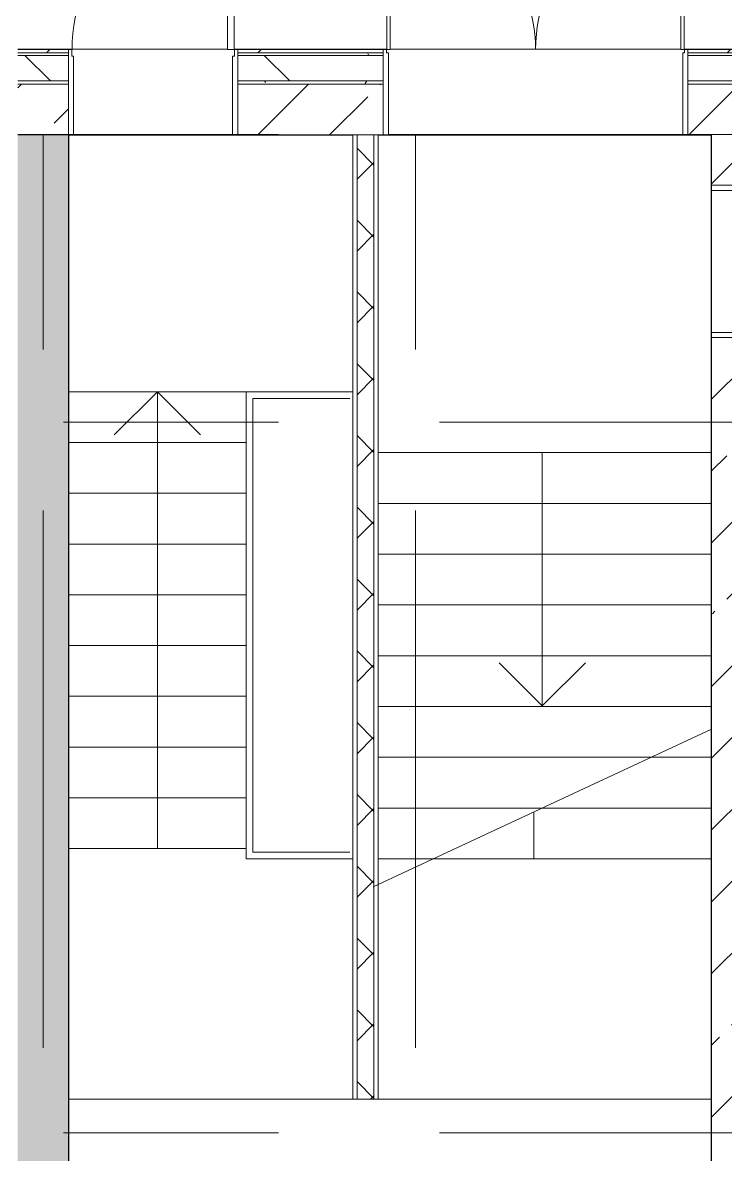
# Model space of a CAD drawing. Header units: millimetres. Extents: x 46431 to 216095, y -43515 to 31605.
# Drawn here: x 104211 to 108363, y 19390 to 26078 of the extents above; entities that cross this region are included whole.
import ezdxf

# ---------------------------------------------------------------- set-up
doc = ezdxf.new("R2010")
doc.units = ezdxf.units.MM
doc.linetypes.add('Осевые', pattern=[6350, 1270, -952.5, 3175, -952.5])
for name, color, linetype, lineweight in [('Двери', 7, 'Continuous', 9), ('Каркас_Импост', 7, 'Continuous', 9), ('Контуры', 7, 'Continuous', 9), ('Линии подступенков-1', 7, 'Continuous', 9), ('Линии свеса', 7, 'Continuous', 9), ('Марки вырезов', 7, 'Continuous', 9), ('Обобщенные модели', 7, 'Continuous', 9), ('Общие ребра', 7, 'Continuous', 9), ('Ограждение', 7, 'Continuous', 9), ('Оси-2', 7, 'Осевые', 9), ('Панель', 7, 'Continuous', 9), ('Перекрытия', 7, 'Continuous', 9), ('Поручни', 7, 'Continuous', 9), ('Стены', 7, 'Continuous', 9), ('Стены-1', 7, 'Continuous', 18), ('Фундамент несущей конструкции', 7, 'Continuous', 9), ('Черная _1 сплошная', 7, 'Continuous', 9), ('Черная _2 сплошная', 7, 'Continuous', 9), ('Штриховка разреза-3', 7, 'Continuous', 9)]:
    doc.layers.add(name, color=color, linetype=linetype, lineweight=lineweight)
pattern_1 = [(45, (0, 0), (-424.264, 424.264), [600, -100, 20, -100]), (45, (0, 424), (-424.264, 424.264), [])]
pattern_2 = [(45, (0, 0), (-212.132, 212.132), []), (135, (0, 0), (-212.132, -212.132), [])]
pattern_3 = [(0, (0, 0), (812.8, 203.2), [67.056, -542.544, 67.056, -542.544, -3251.2]), (0, (0, 0), (812.8, 203.2), [-1219.2, 67.056, -1152.144, 67.056, -542.544, -1422.4]), (0, (0, 0), (812.8, 203.2), [-3048, 67.056, -339.344, 67.056, -948.944]), (120, (304.8, 101.6), (-582.37636, 602.30545), [67.056, -542.544, 67.056, -542.544, -3251.2]), (120, (304.8, 101.6), (-582.37636, 602.30545), [-1219.2, 67.056, -1152.144, 67.056, -542.544, -1422.4]), (120, (304.8, 101.6), (-582.37636, 602.30545), [-3048, 67.056, -339.344, 67.056, -948.944]), (240, (406.4, 508), (-230.42364, -805.50545), [67.056, -542.544, 67.056, -542.544, -3251.2]), (240, (406.4, 508), (-230.42364, -805.50545), [-1219.2, 67.056, -1152.144, 67.056, -542.544, -1422.4]), (240, (406.4, 508), (-230.42364, -805.50545), [-3048, 67.056, -339.344, 67.056, -948.944])]

# ---------------------------------------------------------------- blocks, each defined once
blk = doc.blocks.new('Стена наружная на отм_-10_450 - Стена наружная на отм_-10_450-507337-План 1-го этажа на отм_ -6_000')
at = {"layer": 'Фундамент несущей конструкции'}
for p, q in [((104511.6, 25417.1), (105451.7, 25417.1)), ((106371.6, 25417.1), (108111.7, 25417.1))]:
    blk.add_line(p, q, dxfattribs=at)
blk = doc.blocks.new('Дверь - Однопольная - ДВ1__21х9-6241782-План 1-го этажа на отм_ -6_000')
at = {"layer": 'Двери'}
for p, q in [((-429, -100), (-389, -100)), ((-429, -958), (-429, -100)), ((-389, -100), (-389, -958)), ((-389, -958), (-429, -958))]:
    blk.add_line(p, q, dxfattribs=at)
blk.add_arc((-429, -100), 858, 270, 0, dxfattribs=at)
at = {"layer": 'Каркас_Импост'}
for p, q in [((-450, 100), (-420, 100)), ((-450, -100), (-450, 100)), ((-420, 100), (-420, -60)), ((420, 100), (450, 100)), ((420, -60), (420, 100)), ((450, 100), (450, -100)), ((-430, -60), (-430, -100)), ((-420, -60), (-430, -60)), ((430, -60), (420, -60)), ((430, -100), (430, -60)), ((-430, -100), (-450, -100)), ((450, -100), (430, -100))]:
    blk.add_line(p, q, dxfattribs=at)
at = {"layer": 'Панель'}
for p, q in [((-389, -100), (-429, -100)), ((-429, -100), (-429, -958)), ((-389, -958), (-389, -100)), ((-429, -958), (-389, -958))]:
    blk.add_line(p, q, dxfattribs=at)
blk = doc.blocks.new('Ступени 3шт5 - Ступени 3шт-1224273-План 1-го этажа на отм_ -6_000')
at = {"layer": 'Обобщенные модели'}
for p, q in [((103411.6, 27437.1), (103711.6, 27437.1)), ((103411.6, 27437.1), (103411.6, 27237.1)), ((103711.6, 27437.1), (104011.6, 27437.1)), ((104011.6, 27437.1), (104361.6, 27437.1)), ((104011.6, 27437.1), (104011.6, 27237.1)), ((104011.6, 27237.1), (104011.6, 27437.1)), ((103711.6, 27386.1), (103711.6, 27237.1)), ((103711.6, 27386.1), (103711.6, 27237.1)), ((103711.6, 27237.1), (103411.6, 27237.1)), ((103411.6, 27237.1), (103711.6, 27237.1)), ((103411.6, 27237.1), (103411.6, 25922.1)), ((104011.6, 27237.1), (103711.6, 27237.1)), ((103711.6, 27237.1), (104011.6, 27237.1)), ((103711.6, 27237.1), (103711.6, 25921.8)), ((103711.6, 27237.1), (103711.6, 25921.8)), ((104011.6, 27237.1), (104011.6, 25922.1)), ((104011.6, 25922.1), (104011.6, 27237.1))]:
    blk.add_line(p, q, dxfattribs=at)
blk = doc.blocks.new('Дверь - Двупольная_наруж_остекленная_с антипаникой - ДН4_21-18-8172141-План 1-го этажа на отм_ -6_000')
at = {"layer": 'Двери'}
for p, q in [((-859, 1131.2), (-879, 1131.2)), ((-879, 1131.2), (-879, 252.2)), ((-859, 252.2), (-859, 1131.2)), ((859, 252.2), (859, 1131.2)), ((859, 1131.2), (879, 1131.2)), ((879, 1131.2), (879, 252.2)), ((-879, 252.2), (-859, 252.2)), ((879, 252.2), (859, 252.2))]:
    blk.add_line(p, q, dxfattribs=at)
for centre, start, end in [((-879, 252.2), 360, 90), ((879, 252.2), 90, 180)]:
    blk.add_arc(centre, 879, start, end, dxfattribs=at)
at = {"layer": 'Каркас_Импост'}
for p, q in [((-880, 252.5), (-900, 252.5)), ((-900, 252.5), (-900, -252.5)), ((-880, 232.5), (-880, 252.5)), ((-870, 232.5), (-880, 232.5)), ((-870, -252.5), (-870, 232.5)), ((880, 232.5), (870, 232.5)), ((870, 232.5), (870, -252.5)), ((900, 252.5), (880, 252.5)), ((880, 252.5), (880, 232.5)), ((900, -252.5), (900, 252.5)), ((-900, -252.5), (-870, -252.5)), ((870, -252.5), (900, -252.5))]:
    blk.add_line(p, q, dxfattribs=at)
at = {"layer": 'Панель'}
for p, q in [((-879, 1131.2), (-859, 1131.2)), ((-879, 252.2), (-879, 1131.2)), ((-859, 1131.2), (-859, 252.2)), ((859, 1131.2), (859, 252.2)), ((879, 1131.2), (859, 1131.2)), ((879, 252.2), (879, 1131.2)), ((-859, 252.2), (-879, 252.2)), ((859, 252.2), (879, 252.2))]:
    blk.add_line(p, q, dxfattribs=at)
blk = doc.blocks.new('Дверь - Однопольная_наруж__стемалит - ДН7__21х10-8121006-План 1-го этажа на отм_ -6_000')
at = {"layer": 'Двери'}
for p, q in [((-479, -252.5), (-439, -252.5)), ((-479, -1210.5), (-479, -252.5)), ((-439, -252.5), (-439, -1210.5)), ((-439, -1210.5), (-479, -1210.5))]:
    blk.add_line(p, q, dxfattribs=at)
blk.add_arc((-479, -252.5), 958, 270, 0, dxfattribs=at)
at = {"layer": 'Каркас_Импост'}
for p, q in [((-500, 252.5), (-470, 252.5)), ((-500, -252.5), (-500, 252.5)), ((-470, 252.5), (-470, -212.5)), ((470, 252.5), (500, 252.5)), ((470, -212.5), (470, 252.5)), ((500, 252.5), (500, -252.5)), ((-480, -252.5), (-500, -252.5)), ((-480, -212.5), (-480, -252.5)), ((-470, -212.5), (-480, -212.5)), ((480, -212.5), (470, -212.5)), ((480, -252.5), (480, -212.5)), ((500, -252.5), (480, -252.5))]:
    blk.add_line(p, q, dxfattribs=at)
at = {"layer": 'Панель'}
for p, q in [((-439, -252.5), (-479, -252.5)), ((-479, -252.5), (-479, -1210.5)), ((-439, -1210.5), (-439, -252.5)), ((-479, -1210.5), (-439, -1210.5))]:
    blk.add_line(p, q, dxfattribs=at)
blk = doc.blocks.new('Ограждение - Ограждение-1790682-План 1-го этажа на отм_ -6_000')
at = {"layer": 'Поручни'}
for p, q in [((104011.6, 27386.1), (104011.6, 27436.1)), ((108603.6, 27436.1), (104011.6, 27436.1)), ((108603.6, 27436.1), (108553.6, 27386.1)), ((108553.6, 27386.1), (108603.6, 27436.1)), ((108603.6, 25919.6), (108603.6, 27436.1)), ((104011.6, 27386.1), (108553.6, 27386.1)), ((108553.6, 27386.1), (108553.6, 25919.6))]:
    blk.add_line(p, q, dxfattribs=at)

msp = doc.modelspace()

# ---------------------------------------------------------------- hatches: boundary and pattern name
at = {"layer": 'Штриховка разреза-3'}
h = msp.add_hatch(dxfattribs=at)
h.set_pattern_fill('FP_3', color=256, style=0, pattern_type=2)
h.set_pattern_definition([(45, (0, 0), (-502.8943, 502.8943), []), (45, (0, 762), (-502.8943, 502.8943), [])])
h.paths.add_polyline_path([(106341.6, 25899.6), (106341.6, 25919.6), (105481.6, 25919.6), (105481.6, 25899.6), (105603.8, 25899.6)], flags=0)
h.paths.add_polyline_path([(108570.4, 25899.6), (108671.6, 25899.6), (108671.6, 25919.6), (108141.6, 25919.6), (108141.6, 25899.6), (108146.6, 25899.6)], flags=0)
h.paths.add_polyline_path([(104481.6, 25899.6), (104481.6, 25919.6), (104181.6, 25919.6), (104181.6, 25899.6), (104332.4, 25899.6)], flags=0)
h = msp.add_hatch(dxfattribs=at)
h.set_pattern_fill('FP_5', color=256, style=0, pattern_type=2)
h.set_pattern_definition(pattern_3)
h.paths.add_polyline_path([(104481.6, 25884.6), (104481.6, 25899.6), (104181.6, 25899.6), (104181.6, 25884.6), (104332.4, 25884.6)], flags=0)
h.paths.add_polyline_path([(108671.6, 25884.6), (108671.6, 25899.6), (108141.6, 25899.6), (108141.6, 25884.6), (108570.4, 25884.6)], flags=0)
h.paths.add_polyline_path([(105481.6, 25884.6), (106341.6, 25884.6), (106341.6, 25899.6), (105481.6, 25899.6)], flags=0)
h = msp.add_hatch(dxfattribs=at)
h.set_pattern_fill('FP_6', color=256, style=0, pattern_type=2)
h.set_pattern_definition([(45, (0, 0), (-707.107, 707.107), []), (135, (0, 0), (-707.107, -707.107), [])])
h.paths.add_polyline_path([(108146.6, 25734.6), (108671.6, 25734.6), (108671.6, 25884.6), (108141.6, 25884.6), (108141.6, 25734.6)], flags=0)
h.paths.add_polyline_path([(105481.6, 25734.6), (106341.6, 25734.6), (106341.6, 25884.6), (105481.6, 25884.6)], flags=0)
h.paths.add_polyline_path([(104332.4, 25734.6), (104481.6, 25734.6), (104481.6, 25884.6), (104181.6, 25884.6), (104181.6, 25734.6)], flags=0)
h = msp.add_hatch(dxfattribs=at)
h.set_pattern_fill('FP_5', color=256, style=0, pattern_type=2)
h.set_pattern_definition(pattern_3)
h.paths.add_polyline_path([(106341.6, 25714.6), (106341.6, 25734.6), (105481.6, 25734.6), (105481.6, 25714.6), (105603.8, 25714.6)], flags=0)
h.paths.add_polyline_path([(104481.6, 25714.6), (104481.6, 25734.6), (104181.6, 25734.6), (104181.6, 25714.6), (104332.4, 25714.6)], flags=0)
h.paths.add_polyline_path([(108570.4, 25714.6), (108671.6, 25714.6), (108671.6, 25734.6), (108141.6, 25734.6), (108141.6, 25714.6), (108146.6, 25714.6)], flags=0)
h = msp.add_hatch(dxfattribs=at)
h.set_pattern_fill('FP_4', color=256, style=0, pattern_type=2)
h.set_pattern_definition(pattern_1)
h.paths.add_polyline_path([(108481.6, 25414.6), (108671.6, 25415.1), (108671.6, 25714.6), (108141.6, 25714.6), (108141.6, 25414.6), (108281.6, 25414.6)], flags=0)
h.paths.add_polyline_path([(106286.6, 25414.6), (106341.6, 25414.6), (106341.6, 25714.6), (105481.6, 25714.6), (105481.6, 25414.6), (106186.6, 25414.6)], flags=0)
h.paths.add_polyline_path([(104181.6, 25414.6), (104481.6, 25414.6), (104481.6, 25714.6), (104181.6, 25714.6), (104181.6, 25417.1)], flags=0)
h = msp.add_hatch(dxfattribs=at)
h.set_pattern_fill('FP_4', color=256, style=0, pattern_type=2)
h.set_pattern_definition(pattern_1)
h.paths.add_polyline_path([(104181.6, -31382.9), (104481.6, -31382.9), (104481.6, -22832.9), (104181.6, -22832.9), (104181.6, -29228.7)], flags=0)
h.paths.add_polyline_path([(104481.6, -21632.9), (104481.6, 12417.1), (104181.6, 12417.1), (104181.6, -21632.9)], flags=0)
h.paths.add_polyline_path([(104181.6, 13917.1), (104481.6, 13917.1), (104481.6, 25417.1), (104181.6, 25417.1), (104181.6, 14287.1)], flags=0)
h = msp.add_hatch(dxfattribs=at)
h.set_pattern_fill('FP_1', color=256, style=0, pattern_type=2)
h.set_pattern_definition(pattern_2)
h.paths.add_polyline_path([(106286.6, 24044.6), (106286.6, 25414.6), (106186.6, 25414.6), (106186.6, 24044.6)], flags=0)
h = msp.add_hatch(dxfattribs=at)
h.set_pattern_fill('FP_4', color=256, style=0, pattern_type=2)
h.set_pattern_definition(pattern_1)
h.paths.add_polyline_path([(108481.6, 15867.1), (108481.6, 24217.1), (108281.6, 24217.1), (108281.6, 15867.1), (108456.6, 15867.1)], flags=0)
h.paths.add_polyline_path([(108281.6, 25117.1), (108481.6, 25117.1), (108481.6, 25414.6), (108281.6, 25412.6), (108281.6, 25361.6)], flags=0)
h = msp.add_hatch(dxfattribs=at)
h.set_pattern_fill('FP_1', color=256, style=0, pattern_type=2)
h.set_pattern_definition(pattern_2)
h.paths.add_polyline_path([(106186.6, 19717.1), (106286.6, 19717.1), (106286.6, 24044.6), (106186.6, 24044.6), (106186.6, 19841.2)], flags=0)

# ---------------------------------------------------------------- linework, layer by layer
at = {"layer": 'Контуры'}
for p, q in [((104481.6, 25417.1), (104481.6, 23897.1)), ((105451.7, 25417.1), (104511.6, 25417.1)), ((105451.7, 25417.1), (104511.6, 25417.1)), ((104511.6, 25417.1), (105451.7, 25417.1)), ((105451.7, 25417.1), (104511.6, 25417.1)), ((108111.7, 25417.1), (106371.6, 25417.1)), ((108111.7, 25417.1), (106371.6, 25417.1)), ((106371.6, 25417.1), (108111.7, 25417.1)), ((108111.7, 25417.1), (106371.6, 25417.1)), ((108281.3, 23537.1), (108281.3, 25414.6)), ((104481.6, 24197.1), (104481.6, 23837.1)), ((104481.6, 23837.1), (104481.6, 24197.1)), ((104481.6, 24197.1), (104481.6, 23849.6)), ((104481.6, 23897.1), (105531.6, 23897.1)), ((104481.6, 21197.1), (104481.6, 23897.1)), ((105531.6, 23897.1), (106161.6, 23897.1)), ((105531.6, 21197.1), (105531.6, 23897.1)), ((104481.6, 21149.6), (104481.6, 23849.6)), ((104481.6, 21437.1), (104481.6, 23837.1)), ((104481.6, 20837.1), (104481.6, 23837.1)), ((105531.6, 21437.1), (105531.6, 23837.1)), ((105531.6, 21137.1), (105531.6, 23837.1)), ((105531.6, 21149.6), (105531.6, 23837.1)), ((108281.6, 23837.1), (108281.6, 21137.1)), ((108281.6, 23837.1), (108281.6, 21137.1)), ((108281.6, 23837.1), (108281.6, 20837.1)), ((108281.3, 23537.1), (106311.6, 23537.1)), ((108281.3, 23537.1), (108281.3, 21903.4)), ((104481.6, 21437.1), (104481.6, 19717.1)), ((107231.6, 21413.9), (107231.6, 21137.1)), ((107231.6, 21413.9), (107231.6, 21137.1)), ((107231.6, 21413.9), (107231.6, 21137.1)), ((104481.6, 21197.1), (104481.6, 19717.1)), ((104481.6, 21197.1), (105531.6, 21197.1)), ((105531.6, 21137.1), (105531.6, 21197.1)), ((106161.6, 21137.1), (105531.6, 21137.1)), ((106161.6, 21137.1), (105531.6, 21137.1)), ((107231.6, 21137.1), (106311.6, 21137.1)), ((107231.6, 21137.1), (106311.6, 21137.1)), ((108281.6, 21137.1), (107231.6, 21137.1)), ((108281.6, 21137.1), (107231.6, 21137.1)), ((108281.6, 19717.1), (108281.6, 21137.1)), ((108281.6, 19717.1), (108281.6, 21137.1)), ((104481.6, 19717.1), (104481.6, 20837.1)), ((108281.6, 20837.1), (108281.6, 19717.1)), ((104481.6, 19717.1), (108281.6, 19717.1)), ((104481.6, 19717.1), (108281.6, 19717.1)), ((108281.6, 19717.1), (104481.6, 19717.1))]:
    msp.add_line(p, q, dxfattribs=at)
at = {"layer": 'Линии подступенков-1'}
for p, q in [((104481.6, 23897.1), (105531.6, 23897.1)), ((104481.6, 23597.1), (105531.6, 23597.1)), ((108281.3, 23537.1), (106311.6, 23537.1)), ((108281.6, 23537.1), (107231.6, 23537.1)), ((108281.6, 23537.1), (107231.6, 23537.1)), ((108281.6, 23537.1), (107231.6, 23537.1)), ((104481.6, 23297.1), (105531.6, 23297.1)), ((108281.3, 23237.1), (106311.6, 23237.1)), ((108281.6, 23237.1), (107231.6, 23237.1)), ((108281.6, 23237.1), (107231.6, 23237.1)), ((108281.6, 23237.1), (107231.6, 23237.1)), ((104481.6, 22997.1), (105531.6, 22997.1)), ((108281.3, 22937.1), (106311.6, 22937.1)), ((108281.6, 22937.1), (107231.6, 22937.1)), ((108281.6, 22937.1), (107231.6, 22937.1)), ((108281.6, 22937.1), (107231.6, 22937.1)), ((104481.6, 22697.1), (105531.6, 22697.1)), ((108281.3, 22637.1), (106311.6, 22637.1)), ((108281.6, 22637.1), (107231.6, 22637.1)), ((108281.6, 22637.1), (107231.6, 22637.1)), ((108281.6, 22637.1), (107231.6, 22637.1)), ((104481.6, 22397.1), (105531.6, 22397.1)), ((108281.3, 22337.1), (106311.6, 22337.1)), ((108281.6, 22337.1), (107231.6, 22337.1)), ((108281.6, 22337.1), (107231.6, 22337.1)), ((108281.6, 22337.1), (107231.6, 22337.1)), ((104481.6, 22097.1), (105531.6, 22097.1)), ((108281.3, 22037.1), (106311.6, 22037.1)), ((108281.6, 22037.1), (107231.6, 22037.1)), ((108281.6, 22037.1), (107231.6, 22037.1)), ((108281.6, 22037.1), (107231.6, 22037.1)), ((104481.6, 21797.1), (105531.6, 21797.1)), ((107924.7, 21737.1), (106311.6, 21737.1)), ((108281.6, 21737.1), (107231.6, 21737.1)), ((108281.6, 21737.1), (107231.6, 21737.1)), ((108281.6, 21737.1), (107231.6, 21737.1)), ((104481.6, 21497.1), (105531.6, 21497.1)), ((107281.3, 21437.1), (106311.6, 21437.1)), ((108281.6, 21437.1), (107231.6, 21437.1)), ((108281.6, 21437.1), (107231.6, 21437.1)), ((108281.6, 21437.1), (107231.6, 21437.1)), ((104481.6, 21197.1), (105531.6, 21197.1)), ((106638, 21137.1), (106311.6, 21137.1)), ((108281.6, 21137.1), (107231.6, 21137.1)), ((108281.6, 21137.1), (107231.6, 21137.1)), ((108281.6, 21137.1), (107231.6, 21137.1))]:
    msp.add_line(p, q, dxfattribs=at)
at = {"layer": 'Линии свеса'}
for p, q in [((104481.6, 23597.1), (105531.6, 23597.1)), ((108281.6, 23537.1), (107231.6, 23537.1)), ((108281.6, 23537.1), (107231.6, 23537.1)), ((108281.6, 23537.1), (107231.6, 23537.1)), ((104481.6, 23297.1), (105531.6, 23297.1)), ((108281.3, 23237.1), (106311.6, 23237.1)), ((108281.6, 23237.1), (107231.6, 23237.1)), ((108281.6, 23237.1), (107231.6, 23237.1)), ((108281.6, 23237.1), (107231.6, 23237.1)), ((104481.6, 22997.1), (105531.6, 22997.1)), ((108281.3, 22937.1), (106311.6, 22937.1)), ((108281.6, 22937.1), (107231.6, 22937.1)), ((108281.6, 22937.1), (107231.6, 22937.1)), ((108281.6, 22937.1), (107231.6, 22937.1)), ((104481.6, 22697.1), (105531.6, 22697.1)), ((108281.3, 22637.1), (106311.6, 22637.1)), ((108281.6, 22637.1), (107231.6, 22637.1)), ((108281.6, 22637.1), (107231.6, 22637.1)), ((108281.6, 22637.1), (107231.6, 22637.1)), ((104481.6, 22397.1), (105531.6, 22397.1)), ((108281.3, 22337.1), (106311.6, 22337.1)), ((108281.6, 22337.1), (107231.6, 22337.1)), ((108281.6, 22337.1), (107231.6, 22337.1)), ((108281.6, 22337.1), (107231.6, 22337.1)), ((104481.6, 22097.1), (105531.6, 22097.1)), ((108281.3, 22037.1), (106311.6, 22037.1)), ((108281.6, 22037.1), (107231.6, 22037.1)), ((108281.6, 22037.1), (107231.6, 22037.1)), ((108281.6, 22037.1), (107231.6, 22037.1)), ((104481.6, 21797.1), (105531.6, 21797.1)), ((107924.7, 21737.1), (106311.6, 21737.1)), ((108281.6, 21737.1), (107231.6, 21737.1)), ((108281.6, 21737.1), (107231.6, 21737.1)), ((108281.6, 21737.1), (107231.6, 21737.1)), ((104481.6, 21497.1), (105531.6, 21497.1)), ((107281.3, 21437.1), (106311.6, 21437.1)), ((108281.6, 21437.1), (107231.6, 21437.1)), ((108281.6, 21437.1), (107231.6, 21437.1)), ((108281.6, 21437.1), (107231.6, 21437.1)), ((106638, 21137.1), (106311.6, 21137.1)), ((108281.6, 21137.1), (107231.6, 21137.1))]:
    msp.add_line(p, q, dxfattribs=at)
at = {"layer": 'Марки вырезов'}
msp.add_line((106281.3, 20970.8), (108281.3, 21903.4), dxfattribs=at)
at = {"layer": 'Общие ребра'}
for p, q in [((104481.6, 25899.6), (104181.6, 25899.6)), ((104481.6, 25884.6), (104181.6, 25884.6)), ((106341.6, 25899.6), (105481.6, 25899.6)), ((106341.6, 25884.6), (105481.6, 25884.6)), ((108671.6, 25899.6), (108141.6, 25899.6)), ((108671.6, 25884.6), (108141.6, 25884.6)), ((104481.6, 25734.6), (104181.6, 25734.6)), ((104481.6, 25714.6), (104181.6, 25714.6)), ((106341.6, 25734.6), (105481.6, 25734.6)), ((106341.6, 25714.6), (105481.6, 25714.6)), ((108671.6, 25734.6), (108141.6, 25734.6)), ((108671.6, 25714.6), (108141.6, 25714.6)), ((105481.6, 25414.6), (106159.6, 25414.6)), ((106159.6, 25414.6), (105481.6, 25414.6)), ((106161.6, 25414.6), (106186.6, 25414.6)), ((106186.6, 24044.6), (106186.6, 25414.6)), ((106186.6, 25414.6), (106286.6, 25414.6)), ((106286.6, 25414.6), (106311.6, 25414.6)), ((106286.6, 24044.6), (106286.6, 25414.6)), ((106313.6, 25414.6), (106341.6, 25414.6)), ((106341.6, 25414.6), (106313.6, 25414.6)), ((108141.6, 25414.6), (108281.6, 25414.6)), ((108281.6, 25414.6), (108141.6, 25414.6)), ((108281.6, 25117.1), (108281.6, 25414.6)), ((108281.6, 25412.6), (108281.6, 25414.6)), ((108281.6, 25412.6), (108281.6, 25117.1)), ((108281.6, 24217.1), (108281.6, 21484.5)), ((108281.6, 16069.1), (108281.6, 24217.1)), ((106186.6, 19717.1), (106186.6, 24044.6)), ((106286.6, 19717.1), (106286.6, 24044.6)), ((108281.6, 21484.5), (108281.6, 21309.6)), ((108281.6, 21309.6), (108281.6, 21209.6)), ((108281.6, 21209.6), (108281.6, 21034.8)), ((108281.6, 21034.8), (108281.6, 19604.5)), ((108281.6, 19604.5), (108281.6, 19429.6)), ((108281.6, 19429.6), (108281.6, 16069.1))]:
    msp.add_line(p, q, dxfattribs=at)
at = {"layer": 'Оси-2'}
for p, q in [((150171.6, 25417.1), (50527.1, 25417.1)), ((104331.6, 25417.1), (104331.6, -41737.8)), ((106531.6, 25417.1), (106531.6, -41733.9)), ((150171.6, 23717.1), (50565.6, 23717.1)), ((150171.6, 19517.1), (50527.1, 19517.1))]:
    msp.add_line(p, q, dxfattribs=at)
at = {"layer": 'Перекрытия'}
for p, q in [((104511.6, 25417.1), (105451.7, 25417.1)), ((106371.6, 25417.1), (108111.7, 25417.1)), ((108281.3, 25414.6), (108281.3, 23837.1)), ((104481.6, 19717.1), (104481.6, 24197.1)), ((108281.3, 23837.1), (108281.6, 23837.1)), ((108281.6, 23837.1), (108281.6, 19717.1)), ((108281.6, 23197.1), (108281.6, 19717.1)), ((108281.6, 19717.1), (104481.6, 19717.1)), ((108281.3, 19717.1), (104481.6, 19717.1)), ((104481.6, 19717.1), (104481.6, 16067.1)), ((108281.3, 16067.1), (108281.3, 19717.1))]:
    msp.add_line(p, q, dxfattribs=at)
at = {"layer": 'Стены'}
for p, q in [((104181.6, 25922.1), (104481.6, 25922.1)), ((104481.6, 25922.1), (105420.6, 25922.1)), ((104481.6, 25919.6), (104481.6, 25922.1)), ((104481.6, 25417.1), (104481.6, 25922.1)), ((105460.6, 25922.1), (105481.6, 25922.1)), ((105481.6, 25922.1), (106341.6, 25922.1)), ((105481.6, 25922.1), (105481.6, 25919.6)), ((105481.6, 25922.1), (105481.6, 25417.1)), ((106341.6, 25922.1), (106362.6, 25922.1)), ((106341.6, 25919.6), (106341.6, 25922.1)), ((106341.6, 25417.1), (106341.6, 25922.1)), ((106382.6, 25922.1), (108100.6, 25922.1)), ((108120.6, 25922.1), (108141.6, 25922.1)), ((108141.6, 25922.1), (108553.6, 25922.1)), ((108141.6, 25922.1), (108141.6, 25919.6)), ((108141.6, 25922.1), (108141.6, 25417.1)), ((104481.6, 25414.6), (105481.6, 25414.6)), ((105451.7, 25417.1), (104511.6, 25417.1)), ((105481.6, 25414.6), (105481.6, 25412.6)), ((106341.6, 25414.6), (108141.6, 25414.6)), ((106341.6, 25414.6), (106341.6, 25412.6)), ((108111.7, 25417.1), (106371.6, 25417.1)), ((108141.6, 25414.6), (108141.6, 25412.6)), ((105481.6, 25412.6), (104481.6, 25412.6)), ((108141.6, 25412.6), (106341.6, 25412.6)), ((108279.6, 24217.1), (108279.6, 25117.1)), ((108279.6, 25117.1), (108281.6, 25117.1)), ((108281.6, 25117.1), (108481.6, 25117.1)), ((108281.6, 24217.1), (108279.6, 24217.1)), ((108481.6, 24217.1), (108281.6, 24217.1))]:
    msp.add_line(p, q, dxfattribs=at)
at = {"layer": 'Стены-1'}
for p, q in [((104481.6, 25919.6), (104181.6, 25919.6)), ((104481.6, 25414.6), (104481.6, 25919.6)), ((106341.6, 25919.6), (105481.6, 25919.6)), ((105481.6, 25919.6), (105481.6, 25414.6)), ((106341.6, 25414.6), (106341.6, 25919.6)), ((108671.6, 25919.6), (108141.6, 25919.6)), ((108141.6, 25919.6), (108141.6, 25414.6)), ((104481.6, 25417.1), (104181.6, 25417.1)), ((104181.6, 25414.6), (104481.6, 25414.6)), ((104481.6, 16067.1), (104481.6, 25417.1)), ((105481.6, 25414.6), (105481.6, 25412.6)), ((106161.6, 25414.6), (106161.6, 24044.6)), ((106311.6, 25414.6), (106311.6, 24044.6)), ((106341.6, 25412.6), (106341.6, 25414.6)), ((108141.6, 25414.6), (108141.6, 25412.6)), ((108279.6, 25416.1), (108279.6, 25117.1)), ((108281.6, 25416.1), (108279.6, 25416.1)), ((108281.6, 25416.1), (108281.6, 25414.6)), ((104482, 25412.6), (104482, 16067.1)), ((104484, 25412.6), (104482, 25412.6)), ((104484, 16069.1), (104484, 25412.6)), ((105481.6, 25412.6), (106159.6, 25412.6)), ((106313.6, 25412.6), (106341.6, 25412.6)), ((108141.6, 25412.6), (108281.6, 25412.6)), ((108281.6, 25117.1), (108279.6, 25117.1)), ((108281.6, 25117.1), (108481.6, 25117.1)), ((108279.6, 24217.1), (108279.6, 24044.6)), ((108281.6, 24217.1), (108279.6, 24217.1)), ((108481.6, 24217.1), (108281.6, 24217.1)), ((106161.6, 19717.1), (106161.6, 24044.6)), ((106311.6, 19717.1), (106311.6, 24044.6)), ((108279.6, 24044.6), (108279.6, 16089.4)), ((106161.6, 19717.1), (106311.6, 19717.1))]:
    msp.add_line(p, q, dxfattribs=at)
at = {"layer": 'Черная _1 сплошная'}
for p, q in [((105006.6, 23896.6), (104752.1, 23642)), ((105006.6, 21197.1), (105006.6, 23896.6)), ((105006.6, 23896.6), (105261.2, 23642)), ((107281.3, 23537.1), (107281.3, 22041.1)), ((107281.3, 22041.1), (107026.8, 22295.6)), ((107281.3, 22041.1), (107535.9, 22295.6))]:
    msp.add_line(p, q, dxfattribs=at)
at = {"layer": 'Черная _2 сплошная'}
for p, q in [((106144, 23857.1), (105571.6, 23857.1)), ((105571.6, 23857.1), (105571.6, 21177.1)), ((105571.6, 21177.1), (106144, 21177.1))]:
    msp.add_line(p, q, dxfattribs=at)

# ---------------------------------------------------------------- block references
at = {"layer": 'Двери'}
for name, p, rotation in [('Дверь - Однопольная_наруж__стемалит - ДН7__21х10-8121006-План 1-го этажа на отм_ -6_000', (104981.6, 25667.1), 180), ('Дверь - Однопольная - ДВ1__21х9-6241782-План 1-го этажа на отм_ -6_000', (108381.6, 24667.1), 89.99999999999986)]:
    msp.add_blockref(name, p, dxfattribs=dict(at, rotation=rotation))
msp.add_blockref('Дверь - Двупольная_наруж_остекленная_с антипаникой - ДН4_21-18-8172141-План 1-го этажа на отм_ -6_000', (107241.6, 25667.1), dxfattribs=at)
at = {"layer": 'Обобщенные модели'}
msp.add_blockref('Ступени 3шт5 - Ступени 3шт-1224273-План 1-го этажа на отм_ -6_000', (0, 0), dxfattribs=at)
at = {"layer": 'Ограждение'}
msp.add_blockref('Ограждение - Ограждение-1790682-План 1-го этажа на отм_ -6_000', (0, 0), dxfattribs=at)
at = {"layer": 'Фундамент несущей конструкции'}
msp.add_blockref('Стена наружная на отм_-10_450 - Стена наружная на отм_-10_450-507337-План 1-го этажа на отм_ -6_000', (0, 0), dxfattribs=at)

doc.saveas('drawing.dxf')
